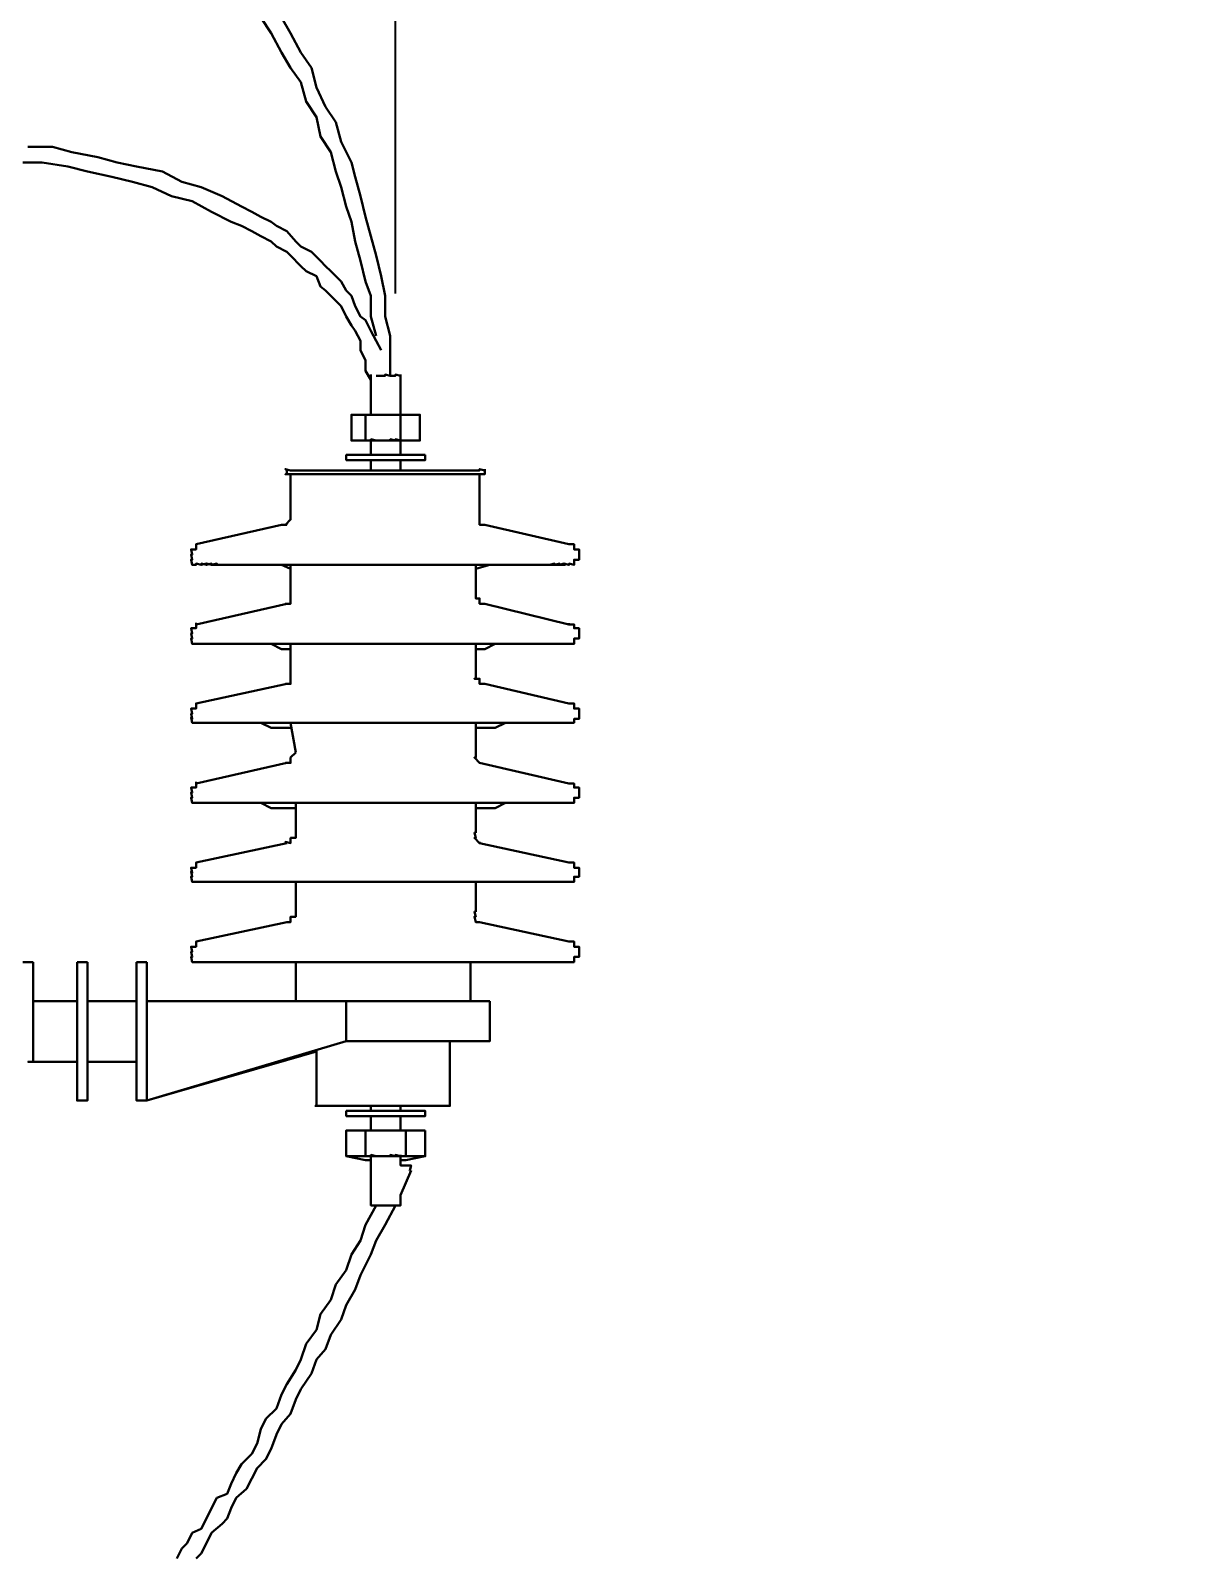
# Model space of a CAD drawing. Header units: metres. Extents: x 227 to 376, y 149 to 264.
# Drawn here: x 236.688 to 237.572, y 205.117 to 206.289 of the extents above; entities that cross this region are included whole.
import ezdxf

# ---------------------------------------------------------------- set-up
doc = ezdxf.new("R2010")
doc.units = ezdxf.units.M
doc.layers.get('Defpoints').update_dxf_attribs({"color": 1})
for name, color, linetype, lineweight in [('Cotas', 255, 'Continuous', 25), ('Redes', 3, 'Continuous', 25), ('Trafo', 40, 'Continuous', 13)]:
    doc.layers.add(name, color=color, linetype=linetype, lineweight=lineweight)
doc.styles.add('0.3', font='', dxfattribs={"height": 0.3})
doc.styles.get("Standard").update_dxf_attribs({"font": '', "height": 0.1})
doc.styles.get('0.3').set_extended_font_data('@Arial Unicode MS')
doc.styles.get('Standard').set_extended_font_data('@Arial Unicode MS')
doc.dimstyles.get("Standard").update_dxf_attribs({"dimtxt": 0.1, "dimasz": 0.18, "dimexe": 0.18, "dimexo": 0.0625, "dimgap": 0.09, "dimtad": 0, "dimtih": 1, "dimtoh": 1, "dimzin": 0, "dimdsep": 46, "dimtxsty": 'Standard', "dimcen": 0.09, "dimclrd": 256, "dimclre": 256, "dimadec": 0, "dimazin": 0, "dimtfac": 1, "dimtofl": 0, "dimtmove": 0, "dimatfit": 3, "dimfxl": 1, "dimtolj": 1, "dimtzin": 0, "dimarcsym": 0})

# ---------------------------------------------------------------- blocks, each defined once
blk = doc.blocks.new('*D27')
at = {"layer": 'Cotas', "lineweight": -2, "ltscale": 2, "transparency": 16777216}
for p, q in [((236.9688, 206.0864), (236.9688, 208.476)), ((241.5351, 202.0607), (241.5351, 208.476)), ((237.1488, 208.296), (238.6605, 208.296)), ((241.3551, 208.296), (239.8434, 208.296))]:
    blk.add_line(p, q, dxfattribs=at)
at = {"layer": 'Cotas', "ltscale": 2, "transparency": 16777216}
for points in [[(237.1488, 208.326), (237.1488, 208.266), (236.9688, 208.296)], [(241.3551, 208.326), (241.3551, 208.266), (241.5351, 208.296)]]:
    blk.add_solid(points, dxfattribs=at)
at = {"layer": 'Defpoints', "color": 0, "ltscale": 2, "transparency": 16777216}
for p in [(236.9688, 208.296), (236.9688, 206.0239), (241.5351, 201.9982)]:
    blk.add_point(p, dxfattribs=at)
at = {"layer": 'Cotas', "color": 0, "ltscale": 2, "transparency": 16777216, "insert": (239.252, 208.296), "char_height": 0.3, "width": 16.114598, "attachment_point": 5, "style": '0.3'}
blk.add_mtext('\\A1;3.2 m', dxfattribs=at)

msp = doc.modelspace()

# ---------------------------------------------------------------- linework, layer by layer
at = {"layer": 'Redes', "linetype": 'Continuous', "lineweight": 30}
for points in [[(236.8652, 206.2987), (236.8732, 206.2868), (236.8812, 206.2719), (236.8881, 206.2599), (236.8961, 206.2489), (236.9001, 206.234), (236.9081, 206.2221), (236.9111, 206.2071), (236.919, 206.1952), (236.923, 206.1802), (236.927, 206.1683), (236.931, 206.1533), (236.935, 206.1414), (236.9379, 206.1264), (236.9419, 206.1115), (236.9459, 206.0956), (236.9499, 206.0846), (236.9499, 206.0687), (236.9539, 206.0537)], [(236.8812, 206.2987), (236.8881, 206.2868), (236.8961, 206.2719), (236.9041, 206.2599), (236.9081, 206.245), (236.915, 206.23), (236.923, 206.2181), (236.927, 206.2031), (236.935, 206.1872), (236.9379, 206.1762), (236.9419, 206.1613), (236.9459, 206.1454), (236.9499, 206.1304), (236.9539, 206.1155), (236.9579, 206.0996), (236.9609, 206.0846), (236.9609, 206.0687), (236.9648, 206.0537), (236.9648, 206.0388), (236.9648, 206.0229)], [(236.686, 206.1991), (236.7049, 206.1991), (236.7198, 206.1952), (236.7398, 206.1912), (236.7547, 206.1872), (236.7696, 206.1842), (236.7895, 206.1802), (236.8045, 206.1723), (236.8194, 206.1683), (236.8354, 206.1613), (236.8503, 206.1533), (236.8583, 206.1493), (236.8652, 206.1454), (236.8732, 206.1414), (236.8772, 206.1384), (236.8852, 206.1344), (236.8921, 206.1264), (236.8961, 206.1225), (236.9041, 206.1185), (236.9111, 206.1115), (236.915, 206.1075), (236.919, 206.1035), (236.927, 206.0956), (236.931, 206.0886), (236.935, 206.0846), (236.9379, 206.0766), (236.9419, 206.0687), (236.9459, 206.0657), (236.9499, 206.0577), (236.9539, 206.0498), (236.9579, 206.0428)], [(236.682, 206.1872), (236.6969, 206.1872), (236.7168, 206.1842), (236.7318, 206.1802), (236.7507, 206.1762), (236.7666, 206.1723), (236.7816, 206.1683), (236.7965, 206.1613), (236.8125, 206.1573), (236.8274, 206.1493), (236.8423, 206.1414), (236.8503, 206.1384), (236.8583, 206.1344), (236.8652, 206.1304), (236.8732, 206.1264), (236.8772, 206.1225), (236.8852, 206.1185), (236.8881, 206.1155), (236.8961, 206.1075), (236.9001, 206.1035), (236.9081, 206.0996), (236.9111, 206.0916), (236.915, 206.0886), (236.923, 206.0806), (236.927, 206.0766), (236.931, 206.0687), (236.935, 206.0617), (236.9379, 206.0577), (236.9419, 206.0498), (236.9419, 206.0428), (236.9459, 206.0348), (236.9459, 206.0268), (236.9499, 206.0199)], [(236.9539, 205.3845), (236.9459, 205.3695), (236.9419, 205.3576), (236.935, 205.3466), (236.931, 205.3347), (236.923, 205.3237), (236.919, 205.3118), (236.9111, 205.3008), (236.9081, 205.2888), (236.9001, 205.2779), (236.8961, 205.2659), (236.8921, 205.258), (236.8852, 205.247), (236.8812, 205.239), (236.8772, 205.2281), (236.8692, 205.2201), (236.8652, 205.2122), (236.8623, 205.2012), (236.8583, 205.1932), (236.8503, 205.1853), (236.8463, 205.1783), (236.8423, 205.1703), (236.8393, 205.1624), (236.8314, 205.1594), (236.8274, 205.1514), (236.8234, 205.1434), (236.8194, 205.1355), (236.8125, 205.1325), (236.8085, 205.1245), (236.8045, 205.1205), (236.8005, 205.1126)], [(236.9688, 205.3845), (236.9609, 205.3695), (236.9539, 205.3576), (236.9499, 205.3466), (236.9419, 205.3307), (236.9379, 205.3197), (236.931, 205.3078), (236.927, 205.2968), (236.919, 205.2849), (236.915, 205.2739), (236.9081, 205.2659), (236.9041, 205.255), (236.8961, 205.243), (236.8921, 205.2351), (236.8881, 205.2241), (236.8812, 205.2161), (236.8772, 205.2082), (236.8732, 205.1972), (236.8692, 205.1892), (236.8623, 205.1823), (236.8583, 205.1743), (236.8543, 205.1663), (236.8463, 205.1594), (236.8423, 205.1514), (236.8393, 205.1434), (236.8354, 205.1395), (236.8274, 205.1325), (236.8234, 205.1245), (236.8194, 205.1165), (236.8154, 205.1126)]]:
    msp.add_lwpolyline(points, dxfattribs=at)
at = {"layer": 'Trafo', "linetype": 'Continuous', "lineweight": 30}
for points in [[(236.9499, 206.0229), (236.9499, 206.0239), (236.9499, 206.0239)], [(236.9499, 205.993), (236.9499, 206.0229), (236.9499, 206.0229)], [(236.9539, 206.0229), (236.9579, 206.0229), (236.9609, 206.0229), (236.9609, 206.0239), (236.9648, 206.0229), (236.9688, 206.0229), (236.9688, 206.0239), (236.9728, 206.0229), (236.9728, 206.0239)], [(236.9728, 205.993), (236.9728, 206.0229), (236.9728, 206.0229)], [(236.935, 205.9731), (236.9459, 205.9731), (236.9459, 205.993), (236.9728, 205.993)], [(236.9499, 205.9731), (236.9459, 205.9731), (236.935, 205.9731), (236.935, 205.993), (236.9459, 205.993)], [(236.9728, 205.9731), (236.9459, 205.9731), (236.9459, 205.9731)], [(236.9499, 205.9731), (236.9499, 205.9741), (236.9499, 205.9741), (236.9499, 205.9741), (236.9539, 205.9731), (236.9579, 205.9731), (236.9609, 205.9731), (236.9648, 205.9731), (236.9648, 205.9741), (236.9688, 205.9731), (236.9688, 205.9741), (236.9728, 205.9731), (236.9728, 205.9741)], [(236.9499, 205.9621), (236.9499, 205.9731), (236.9499, 205.9731)], [(236.9877, 205.9731), (236.9728, 205.9731), (236.9728, 205.9741)], [(236.9728, 205.9621), (236.9728, 205.9731), (236.9728, 205.9731)], [(236.8852, 205.9502), (236.8842, 205.9512), (236.8842, 205.9512), (236.8881, 205.9502), (236.8921, 205.9502), (236.8961, 205.9502), (236.9001, 205.9502), (236.9081, 205.9502), (236.9111, 205.9502), (236.919, 205.9502), (236.927, 205.9502), (236.935, 205.9502), (236.9419, 205.9502), (236.9539, 205.9502), (236.9609, 205.9502), (236.9688, 205.9502), (236.9768, 205.9502), (236.9838, 205.9502), (236.9917, 205.9502), (236.9997, 205.9502), (237.0067, 205.9502), (237.0146, 205.9502), (237.0186, 205.9502), (237.0266, 205.9502), (237.0306, 205.9502), (237.0336, 205.9502), (237.0336, 205.9512), (237.0375, 205.9502), (237.0375, 205.9512)], [(236.931, 205.9621), (236.931, 205.9621), (236.931, 205.9621), (236.935, 205.9621), (236.9379, 205.9621), (236.9419, 205.9621), (236.9459, 205.9621), (236.9499, 205.9621), (236.9539, 205.9621), (236.9609, 205.9621), (236.9648, 205.9621), (236.9688, 205.9621), (236.9768, 205.9621), (236.9808, 205.9621), (236.9838, 205.9621), (236.9877, 205.9621), (236.9877, 205.9621), (236.9917, 205.9621), (236.9917, 205.9621)], [(236.931, 205.9581), (236.931, 205.9621), (236.931, 205.9621)], [(236.9728, 205.9581), (236.9768, 205.9581), (236.9808, 205.9581), (236.9838, 205.9581), (236.9877, 205.9581), (236.9877, 205.9581), (236.9917, 205.9581), (236.9917, 205.9581), (236.9917, 205.9581), (236.9877, 205.9581), (236.9877, 205.9581), (236.9838, 205.9581), (236.9808, 205.9581), (236.9768, 205.9581), (236.9688, 205.9581), (236.9648, 205.9581), (236.9609, 205.9581), (236.9539, 205.9581), (236.9499, 205.9581), (236.9459, 205.9581), (236.9419, 205.9581), (236.9379, 205.9581), (236.935, 205.9581), (236.931, 205.9581), (236.931, 205.9581), (236.931, 205.9581), (236.931, 205.9581), (236.931, 205.9581), (236.935, 205.9581), (236.934, 205.9581), (236.9379, 205.9581), (236.9459, 205.9581), (236.9499, 205.9581)], [(236.9499, 205.9581), (236.9499, 205.9581), (236.9499, 205.9581), (236.9499, 205.9581), (236.9499, 205.9581), (236.9539, 205.9581), (236.9579, 205.9581), (236.9609, 205.9581), (236.9648, 205.9581), (236.9648, 205.9581), (236.9688, 205.9581), (236.9728, 205.9581), (236.9728, 205.9581), (236.9728, 205.9581), (236.9728, 205.9581)], [(236.9499, 205.9502), (236.9499, 205.9581), (236.9499, 205.9581)], [(236.9728, 205.9502), (236.9728, 205.9581), (236.9728, 205.9581)], [(236.9917, 205.9581), (236.9917, 205.9621), (236.9917, 205.9621)], [(237.0336, 205.9472), (237.0336, 205.9472), (237.0375, 205.9472), (237.0375, 205.9472), (237.0375, 205.9472), (237.0336, 205.9472), (237.0336, 205.9472), (237.0306, 205.9472), (237.0266, 205.9472), (237.0186, 205.9472), (237.0146, 205.9472), (237.0067, 205.9472), (236.9997, 205.9472), (236.9917, 205.9472), (236.9838, 205.9472), (236.9768, 205.9472), (236.9688, 205.9472), (236.9609, 205.9472), (236.9539, 205.9472), (236.9419, 205.9472), (236.935, 205.9472), (236.927, 205.9472), (236.919, 205.9472), (236.9111, 205.9472), (236.9081, 205.9472), (236.9001, 205.9472), (236.8961, 205.9472), (236.8921, 205.9472), (236.8881, 205.9472), (236.8852, 205.9472), (236.8842, 205.9472), (236.8842, 205.9472), (236.8842, 205.9472), (236.8842, 205.9472), (236.8881, 205.9472)], [(236.8852, 205.9472), (236.8852, 205.9502), (236.8852, 205.9502)], [(237.0336, 205.9472), (237.0336, 205.9472), (237.0306, 205.9472), (237.0296, 205.9472), (237.0266, 205.9472), (237.0226, 205.9472), (237.0186, 205.9472), (237.0107, 205.9472), (237.0067, 205.9472), (236.9997, 205.9472), (236.9917, 205.9472), (236.9838, 205.9472), (236.9768, 205.9472), (236.9688, 205.9472), (236.9609, 205.9472), (236.9539, 205.9472), (236.9459, 205.9472), (236.9379, 205.9472), (236.931, 205.9472), (236.923, 205.9472), (236.915, 205.9472), (236.9081, 205.9472), (236.9041, 205.9472), (236.9001, 205.9472), (236.8961, 205.9472), (236.8921, 205.9472), (236.8881, 205.9472), (236.8881, 205.9472), (236.8881, 205.9472)], [(236.8881, 205.9163), (236.8881, 205.9472), (236.8881, 205.9472)], [(237.0336, 205.9163), (237.0336, 205.9472), (237.0336, 205.9472)], [(237.0375, 205.9472), (237.0375, 205.9502), (237.0375, 205.9502)], [(236.8812, 205.9083), (236.8852, 205.9083), (236.8842, 205.9083), (236.8842, 205.9083), (236.8842, 205.9083), (236.8881, 205.9123), (236.8881, 205.9123), (236.8881, 205.9123), (236.8881, 205.9163)], [(237.0336, 205.9163), (237.0336, 205.9123), (237.0336, 205.9123), (237.0336, 205.9123), (237.0336, 205.9083), (237.0336, 205.9083), (237.0375, 205.9083), (237.0375, 205.9083), (237.0375, 205.9083)], [(236.8812, 205.9083), (236.8154, 205.8934), (236.8154, 205.8934)], [(237.0375, 205.9083), (237.1023, 205.8934), (237.1023, 205.8934)], [(236.8154, 205.8934), (236.8154, 205.8934), (236.8154, 205.8934), (236.8154, 205.8894), (236.8125, 205.8894), (236.8115, 205.8894), (236.8115, 205.8894), (236.8125, 205.8854), (236.8115, 205.8854), (236.8115, 205.8854), (236.8125, 205.8814), (236.8115, 205.8814), (236.8115, 205.8814), (236.8125, 205.8775), (236.8154, 205.8775), (236.8154, 205.8785), (236.8154, 205.8785), (236.8154, 205.8785), (236.8154, 205.8785), (236.8194, 205.8775), (236.8194, 205.8785), (236.8234, 205.8775), (236.8234, 205.8785), (236.8274, 205.8775), (236.8314, 205.8775), (236.8354, 205.8775), (236.8393, 205.8775), (236.8463, 205.8775), (236.8503, 205.8775), (236.8583, 205.8775), (236.8652, 205.8775), (236.8732, 205.8775), (236.8812, 205.8775), (236.8881, 205.8745)], [(237.0306, 205.8745), (237.0415, 205.8775), (237.0495, 205.8775), (237.0565, 205.8775), (237.0604, 205.8775), (237.0684, 205.8775), (237.0764, 205.8775), (237.0794, 205.8775), (237.0834, 205.8775), (237.0873, 205.8775), (237.0913, 205.8775), (237.0953, 205.8775), (237.0993, 205.8775), (237.0983, 205.8785), (237.1023, 205.8775), (237.1023, 205.8785), (237.1023, 205.8785), (237.1023, 205.8785), (237.1063, 205.8775), (237.1063, 205.8785), (237.1063, 205.8785), (237.1063, 205.8814), (237.1102, 205.8814), (237.1102, 205.8814), (237.1102, 205.8854), (237.1102, 205.8854), (237.1102, 205.8854), (237.1102, 205.8894), (237.1063, 205.8894), (237.1063, 205.8894), (237.1063, 205.8894), (237.1063, 205.8934), (237.1023, 205.8934), (237.1023, 205.8934)], [(237.0993, 205.8775), (237.0983, 205.8785), (237.0983, 205.8785), (237.0983, 205.8785), (237.0953, 205.8775), (237.0953, 205.8785), (237.0913, 205.8775), (237.0913, 205.8785), (237.0873, 205.8775), (237.0834, 205.8775), (237.0794, 205.8775), (237.0764, 205.8775), (237.0724, 205.8775), (237.0684, 205.8775), (237.0644, 205.8775), (237.0604, 205.8775), (237.0565, 205.8775), (237.0535, 205.8775), (237.0455, 205.8775), (237.0415, 205.8775), (237.0336, 205.8775), (237.0306, 205.8775), (237.0226, 205.8775), (237.0186, 205.8775), (237.0107, 205.8775), (237.0067, 205.8775), (236.9997, 205.8775), (236.9917, 205.8775), (236.9877, 205.8775), (236.9808, 205.8775), (236.9728, 205.8775), (236.9648, 205.8775), (236.9609, 205.8775), (236.9539, 205.8775), (236.9459, 205.8775), (236.9419, 205.8775), (236.935, 205.8775), (236.927, 205.8775), (236.923, 205.8775), (236.915, 205.8775), (236.9081, 205.8775), (236.9041, 205.8775), (236.8961, 205.8775), (236.8921, 205.8775), (236.8852, 205.8775), (236.8812, 205.8775), (236.8732, 205.8775), (236.8692, 205.8775), (236.8652, 205.8775), (236.8583, 205.8775), (236.8543, 205.8775), (236.8503, 205.8775), (236.8463, 205.8775), (236.8423, 205.8775), (236.8393, 205.8775), (236.8354, 205.8775), (236.8314, 205.8775), (236.8314, 205.8785), (236.8274, 205.8775), (236.8274, 205.8785), (236.8234, 205.8775), (236.8234, 205.8785), (236.8194, 205.8775), (236.8194, 205.8785), (236.8194, 205.8785)], [(236.8881, 205.8545), (236.8881, 205.8775), (236.8881, 205.8775)], [(237.0306, 205.8545), (237.0306, 205.8775), (237.0306, 205.8775)], [(236.8852, 205.8476), (236.8154, 205.8316), (236.8154, 205.8316)], [(236.8852, 205.8476), (236.8842, 205.8476), (236.8842, 205.8476), (236.8842, 205.8476), (236.8881, 205.8476), (236.8881, 205.8516), (236.8881, 205.8516), (236.8881, 205.8516), (236.8881, 205.8545)], [(237.0306, 205.8545), (237.0306, 205.8516), (237.0336, 205.8516), (237.0336, 205.8516), (237.0336, 205.8476), (237.0336, 205.8476), (237.0336, 205.8476), (237.0375, 205.8476), (237.0375, 205.8476)], [(237.0375, 205.8476), (237.1023, 205.8316), (237.1023, 205.8316)], [(236.8154, 205.8316), (236.8154, 205.8326), (236.8154, 205.8326), (236.8154, 205.8287), (236.8125, 205.8287), (236.8115, 205.8287), (236.8115, 205.8287), (236.8125, 205.8247), (236.8115, 205.8247), (236.8125, 205.8207), (236.8115, 205.8207), (236.8115, 205.8207), (236.8115, 205.8207), (236.8125, 205.8167), (236.8154, 205.8167), (236.8154, 205.8167), (236.8154, 205.8167), (236.8154, 205.8167), (236.8154, 205.8167), (236.8194, 205.8167), (236.8194, 205.8167), (236.8234, 205.8167), (236.8234, 205.8167), (236.8274, 205.8167), (236.8314, 205.8167), (236.8354, 205.8167), (236.8423, 205.8167), (236.8463, 205.8167), (236.8543, 205.8167), (236.8583, 205.8167), (236.8652, 205.8167), (236.8732, 205.8167), (236.8812, 205.8127), (236.8881, 205.8127)], [(237.0306, 205.8127), (237.0375, 205.8127), (237.0455, 205.8167), (237.0535, 205.8167), (237.0604, 205.8167), (237.0684, 205.8167), (237.0724, 205.8167), (237.0794, 205.8167), (237.0834, 205.8167), (237.0873, 205.8167), (237.0913, 205.8167), (237.0953, 205.8167), (237.0993, 205.8167), (237.0983, 205.8167), (237.1023, 205.8167), (237.1023, 205.8167), (237.1023, 205.8167), (237.1023, 205.8167), (237.1063, 205.8167), (237.1063, 205.8167), (237.1063, 205.8167), (237.1063, 205.8207), (237.1102, 205.8207), (237.1102, 205.8207), (237.1102, 205.8207), (237.1102, 205.8247), (237.1102, 205.8247), (237.1102, 205.8287), (237.1063, 205.8287), (237.1063, 205.8287), (237.1063, 205.8287), (237.1063, 205.8316), (237.1023, 205.8316), (237.1023, 205.8326)], [(237.0993, 205.8167), (237.0983, 205.8167), (237.0983, 205.8167), (237.0983, 205.8167), (237.0953, 205.8167), (237.0953, 205.8167), (237.0913, 205.8167), (237.0913, 205.8167), (237.0873, 205.8167), (237.0834, 205.8167), (237.0794, 205.8167), (237.0764, 205.8167), (237.0724, 205.8167), (237.0684, 205.8167), (237.0644, 205.8167), (237.0604, 205.8167), (237.0565, 205.8167), (237.0535, 205.8167), (237.0455, 205.8167), (237.0415, 205.8167), (237.0336, 205.8167), (237.0306, 205.8167), (237.0226, 205.8167), (237.0186, 205.8167), (237.0107, 205.8167), (237.0067, 205.8167), (236.9997, 205.8167), (236.9917, 205.8167), (236.9877, 205.8167), (236.9808, 205.8167), (236.9728, 205.8167), (236.9648, 205.8167), (236.9609, 205.8167), (236.9539, 205.8167), (236.9459, 205.8167), (236.9419, 205.8167), (236.935, 205.8167), (236.927, 205.8167), (236.923, 205.8167), (236.915, 205.8167), (236.9081, 205.8167), (236.9041, 205.8167), (236.8961, 205.8167), (236.8921, 205.8167), (236.8852, 205.8167), (236.8812, 205.8167), (236.8732, 205.8167), (236.8692, 205.8167), (236.8652, 205.8167), (236.8583, 205.8167), (236.8543, 205.8167), (236.8503, 205.8167), (236.8463, 205.8167), (236.8423, 205.8167), (236.8393, 205.8167), (236.8354, 205.8167), (236.8314, 205.8167), (236.8314, 205.8167), (236.8274, 205.8167), (236.8274, 205.8167), (236.8234, 205.8167), (236.8234, 205.8167), (236.8194, 205.8167), (236.8194, 205.8167), (236.8194, 205.8167)], [(236.8881, 205.7938), (236.8881, 205.8167), (236.8881, 205.8167)], [(237.0306, 205.7938), (237.0306, 205.8167), (237.0306, 205.8167)], [(236.8852, 205.7858), (236.8842, 205.7858), (236.8842, 205.7858), (236.8842, 205.7858), (236.8881, 205.7858), (236.8881, 205.7898), (236.8881, 205.7898), (236.8881, 205.7898), (236.8881, 205.7938)], [(237.0306, 205.7938), (237.0306, 205.7898), (237.0296, 205.7898), (237.0336, 205.7898), (237.0336, 205.7858), (237.0336, 205.7858), (237.0336, 205.7858), (237.0375, 205.7858), (237.0375, 205.7858)], [(236.8852, 205.7858), (236.8154, 205.7709), (236.8154, 205.7709)], [(237.0375, 205.7858), (237.1023, 205.7709), (237.1023, 205.7709)], [(236.8154, 205.7709), (236.8154, 205.7709), (236.8154, 205.7709), (236.8154, 205.7669), (236.8125, 205.7669), (236.8115, 205.7669), (236.8115, 205.7669), (236.8125, 205.7629), (236.8115, 205.7629), (236.8125, 205.7589), (236.8115, 205.7599), (236.8115, 205.7599), (236.8125, 205.7559), (236.8154, 205.7559), (236.8154, 205.7559), (236.8154, 205.7559), (236.8154, 205.7559), (236.8154, 205.7559), (236.8194, 205.7559), (236.8194, 205.7559), (236.8234, 205.7559), (236.8234, 205.7559), (236.8274, 205.7559), (236.8314, 205.7559), (236.8354, 205.7559), (236.8423, 205.7559), (236.8463, 205.7559), (236.8543, 205.7559), (236.8583, 205.7559), (236.8652, 205.7559), (236.8732, 205.752), (236.8812, 205.752), (236.8881, 205.752)], [(237.0306, 205.752), (237.0375, 205.752), (237.0455, 205.752), (237.0535, 205.7559), (237.0604, 205.7559), (237.0684, 205.7559), (237.0724, 205.7559), (237.0794, 205.7559), (237.0834, 205.7559), (237.0873, 205.7559), (237.0913, 205.7559), (237.0953, 205.7559), (237.0993, 205.7559), (237.0983, 205.7559), (237.1023, 205.7559), (237.1023, 205.7559), (237.1023, 205.7559), (237.1023, 205.7559), (237.1063, 205.7559), (237.1063, 205.7559), (237.1063, 205.7559), (237.1063, 205.7589), (237.1102, 205.7589), (237.1102, 205.7599), (237.1102, 205.7629), (237.1102, 205.7629), (237.1102, 205.7669), (237.1063, 205.7669), (237.1063, 205.7669), (237.1063, 205.7669), (237.1063, 205.7709), (237.1023, 205.7709), (237.1023, 205.7709)], [(237.0993, 205.7559), (237.0983, 205.7559), (237.0983, 205.7559), (237.0983, 205.7559), (237.0953, 205.7559), (237.0953, 205.7559), (237.0913, 205.7559), (237.0913, 205.7559), (237.0873, 205.7559), (237.0834, 205.7559), (237.0794, 205.7559), (237.0764, 205.7559), (237.0724, 205.7559), (237.0684, 205.7559), (237.0644, 205.7559), (237.0604, 205.7559), (237.0565, 205.7559), (237.0535, 205.7559), (237.0455, 205.7559), (237.0415, 205.7559), (237.0336, 205.7559), (237.0306, 205.7559), (237.0226, 205.7559), (237.0186, 205.7559), (237.0107, 205.7559), (237.0067, 205.7559), (236.9997, 205.7559), (236.9917, 205.7559), (236.9877, 205.7559), (236.9808, 205.7559), (236.9728, 205.7559), (236.9648, 205.7559), (236.9609, 205.7559), (236.9539, 205.7559), (236.9459, 205.7559), (236.9419, 205.7559), (236.935, 205.7559), (236.927, 205.7559), (236.923, 205.7559), (236.915, 205.7559), (236.9081, 205.7559), (236.9041, 205.7559), (236.8961, 205.7559), (236.8921, 205.7559), (236.8852, 205.7559), (236.8812, 205.7559), (236.8732, 205.7559), (236.8692, 205.7559), (236.8652, 205.7559), (236.8583, 205.7559), (236.8543, 205.7559), (236.8503, 205.7559), (236.8463, 205.7559), (236.8423, 205.7559), (236.8393, 205.7559), (236.8354, 205.7559), (236.8314, 205.7559), (236.8314, 205.7559), (236.8274, 205.7559), (236.8274, 205.7559), (236.8234, 205.7559), (236.8234, 205.7559), (236.8194, 205.7559), (236.8194, 205.7559), (236.8194, 205.7559)], [(236.8921, 205.733), (236.8881, 205.7559), (236.8881, 205.7559)], [(237.0306, 205.733), (237.0306, 205.7559), (237.0306, 205.7559)], [(236.8852, 205.7251), (236.8842, 205.7251), (236.8842, 205.7251), (236.8881, 205.7251), (236.8881, 205.7251), (236.8881, 205.7291), (236.8881, 205.7291), (236.8881, 205.7291), (236.8921, 205.733)], [(237.0306, 205.733), (237.0306, 205.7291), (237.0296, 205.7291), (237.0296, 205.7291), (237.0336, 205.7251), (237.0336, 205.7251), (237.0336, 205.7251), (237.0336, 205.7251), (237.0336, 205.7251)], [(236.8852, 205.7251), (236.8154, 205.7091), (236.8154, 205.7091)], [(237.0336, 205.7251), (237.1023, 205.7091), (237.1023, 205.7091)], [(236.8154, 205.7091), (236.8154, 205.7101), (236.8154, 205.7101), (236.8154, 205.7061), (236.8125, 205.7061), (236.8115, 205.7061), (236.8115, 205.7061), (236.8125, 205.7022), (236.8115, 205.7022), (236.8125, 205.6982), (236.8115, 205.6982), (236.8115, 205.6982), (236.8125, 205.6942), (236.8154, 205.6942), (236.8154, 205.6942), (236.8154, 205.6942), (236.8154, 205.6942), (236.8154, 205.6942), (236.8194, 205.6942), (236.8194, 205.6942), (236.8234, 205.6942), (236.8234, 205.6942), (236.8274, 205.6942), (236.8314, 205.6942), (236.8354, 205.6942), (236.8423, 205.6942), (236.8463, 205.6942), (236.8543, 205.6942), (236.8623, 205.6942), (236.8652, 205.6942), (236.8732, 205.6902), (236.8812, 205.6902), (236.8921, 205.6902)], [(237.0306, 205.6902), (237.0375, 205.6902), (237.0455, 205.6902), (237.0535, 205.6942), (237.0604, 205.6942), (237.0684, 205.6942), (237.0724, 205.6942), (237.0794, 205.6942), (237.0834, 205.6942), (237.0873, 205.6942), (237.0913, 205.6942), (237.0953, 205.6942), (237.0993, 205.6942), (237.0983, 205.6942), (237.1023, 205.6942), (237.1023, 205.6942), (237.1023, 205.6942), (237.1023, 205.6942), (237.1063, 205.6942), (237.1063, 205.6942), (237.1063, 205.6942), (237.1063, 205.6982), (237.1102, 205.6982), (237.1102, 205.6982), (237.1102, 205.7022), (237.1102, 205.7022), (237.1102, 205.7061), (237.1063, 205.7061), (237.1063, 205.7061), (237.1063, 205.7061), (237.1063, 205.7091), (237.1023, 205.7091), (237.1023, 205.7101)], [(237.0993, 205.6942), (237.0983, 205.6942), (237.0983, 205.6942), (237.0983, 205.6942), (237.0953, 205.6942), (237.0953, 205.6942), (237.0913, 205.6942), (237.0913, 205.6942), (237.0873, 205.6942), (237.0834, 205.6942), (237.0794, 205.6942), (237.0764, 205.6942), (237.0724, 205.6942), (237.0684, 205.6942), (237.0644, 205.6942), (237.0604, 205.6942), (237.0565, 205.6942), (237.0535, 205.6942), (237.0455, 205.6942), (237.0415, 205.6942), (237.0336, 205.6942), (237.0306, 205.6942), (237.0226, 205.6942), (237.0186, 205.6942), (237.0107, 205.6942), (237.0067, 205.6942), (236.9997, 205.6942), (236.9917, 205.6942), (236.9877, 205.6942), (236.9808, 205.6942), (236.9728, 205.6942), (236.9648, 205.6942), (236.9609, 205.6942), (236.9539, 205.6942), (236.9459, 205.6942), (236.9419, 205.6942), (236.935, 205.6942), (236.927, 205.6942), (236.923, 205.6942), (236.915, 205.6942), (236.9081, 205.6942), (236.9041, 205.6942), (236.8961, 205.6942), (236.8921, 205.6942), (236.8852, 205.6942), (236.8812, 205.6942), (236.8732, 205.6942), (236.8692, 205.6942), (236.8652, 205.6942), (236.8583, 205.6942), (236.8543, 205.6942), (236.8503, 205.6942), (236.8463, 205.6942), (236.8423, 205.6942), (236.8393, 205.6942), (236.8354, 205.6942), (236.8314, 205.6942), (236.8314, 205.6942), (236.8274, 205.6942), (236.8274, 205.6942), (236.8234, 205.6942), (236.8234, 205.6942), (236.8194, 205.6942), (236.8194, 205.6942), (236.8194, 205.6942)], [(236.8921, 205.6713), (236.8921, 205.6942), (236.8921, 205.6942)], [(237.0306, 205.6713), (237.0306, 205.6942), (237.0306, 205.6942)], [(236.8852, 205.6633), (236.8842, 205.6643), (236.8881, 205.6633), (236.8881, 205.6643), (236.8881, 205.6673), (236.8881, 205.6673), (236.8921, 205.6673), (236.8921, 205.6713), (236.8921, 205.6713)], [(237.0306, 205.6713), (237.0296, 205.6713), (237.0306, 205.6673), (237.0296, 205.6673), (237.0296, 205.6673), (237.0336, 205.6633), (237.0336, 205.6643), (237.0336, 205.6643), (237.0336, 205.6643)], [(236.8852, 205.6633), (236.8154, 205.6484), (236.8154, 205.6484)], [(237.0336, 205.6633), (237.1023, 205.6484), (237.1023, 205.6484)], [(236.8154, 205.6484), (236.8154, 205.6484), (236.8154, 205.6484), (236.8154, 205.6484), (236.8154, 205.6444), (236.8125, 205.6444), (236.8115, 205.6444), (236.8115, 205.6444), (236.8125, 205.6404), (236.8115, 205.6414), (236.8125, 205.6374), (236.8115, 205.6374), (236.8115, 205.6374), (236.8125, 205.6334), (236.8154, 205.6334), (236.8154, 205.6334), (236.8154, 205.6334), (236.8154, 205.6334), (236.8154, 205.6334), (236.8194, 205.6334), (236.8194, 205.6334), (236.8234, 205.6334), (236.8234, 205.6334), (236.8274, 205.6334), (236.8314, 205.6334), (236.8354, 205.6334), (236.8423, 205.6334), (236.8463, 205.6334), (236.8543, 205.6334), (236.8623, 205.6334), (236.8692, 205.6334), (236.8772, 205.6334), (236.8852, 205.6334), (236.8921, 205.6334)], [(237.0306, 205.6334), (237.0375, 205.6334), (237.0455, 205.6334), (237.0535, 205.6334), (237.0604, 205.6334), (237.0684, 205.6334), (237.0724, 205.6334), (237.0794, 205.6334), (237.0834, 205.6334), (237.0873, 205.6334), (237.0913, 205.6334), (237.0953, 205.6334), (237.0993, 205.6334), (237.0983, 205.6334), (237.1023, 205.6334), (237.1023, 205.6334), (237.1023, 205.6334), (237.1023, 205.6334), (237.1063, 205.6334), (237.1063, 205.6334), (237.1063, 205.6334), (237.1063, 205.6374), (237.1102, 205.6374), (237.1102, 205.6374), (237.1102, 205.6404), (237.1102, 205.6414), (237.1102, 205.6444), (237.1063, 205.6444), (237.1063, 205.6444), (237.1063, 205.6444), (237.1063, 205.6484), (237.1063, 205.6484), (237.1023, 205.6484), (237.1023, 205.6484)], [(237.0993, 205.6334), (237.0983, 205.6334), (237.0983, 205.6334), (237.0983, 205.6334), (237.0953, 205.6334), (237.0953, 205.6334), (237.0913, 205.6334), (237.0913, 205.6334), (237.0873, 205.6334), (237.0834, 205.6334), (237.0794, 205.6334), (237.0764, 205.6334), (237.0724, 205.6334), (237.0684, 205.6334), (237.0644, 205.6334), (237.0604, 205.6334), (237.0565, 205.6334), (237.0535, 205.6334), (237.0455, 205.6334), (237.0415, 205.6334), (237.0336, 205.6334), (237.0306, 205.6334), (237.0226, 205.6334), (237.0186, 205.6334), (237.0107, 205.6334), (237.0067, 205.6334), (236.9997, 205.6334), (236.9917, 205.6334), (236.9877, 205.6334), (236.9808, 205.6334), (236.9728, 205.6334), (236.9648, 205.6334), (236.9609, 205.6334), (236.9539, 205.6334), (236.9459, 205.6334), (236.9419, 205.6334), (236.935, 205.6334), (236.927, 205.6334), (236.923, 205.6334), (236.915, 205.6334), (236.9081, 205.6334), (236.9041, 205.6334), (236.8961, 205.6334), (236.8921, 205.6334), (236.8852, 205.6334), (236.8812, 205.6334), (236.8732, 205.6334), (236.8692, 205.6334), (236.8652, 205.6334), (236.8583, 205.6334), (236.8543, 205.6334), (236.8503, 205.6334), (236.8463, 205.6334), (236.8423, 205.6334), (236.8393, 205.6334), (236.8354, 205.6334), (236.8314, 205.6334), (236.8314, 205.6334), (236.8274, 205.6334), (236.8274, 205.6334), (236.8234, 205.6334), (236.8234, 205.6334), (236.8194, 205.6334), (236.8194, 205.6334), (236.8194, 205.6334)], [(236.8921, 205.6105), (236.8921, 205.6334), (236.8921, 205.6334)], [(237.0306, 205.6105), (237.0306, 205.6334), (237.0306, 205.6334)], [(236.8852, 205.6026), (236.8154, 205.5876), (236.8154, 205.5876)], [(236.8852, 205.6026), (236.8881, 205.6026), (236.8881, 205.6026), (236.8881, 205.6026), (236.8881, 205.6066), (236.8921, 205.6066), (236.8921, 205.6066), (236.8921, 205.6105), (236.8921, 205.6105)], [(237.0306, 205.6105), (237.0296, 205.6105), (237.0306, 205.6066), (237.0296, 205.6066), (237.0296, 205.6066), (237.0306, 205.6026), (237.0336, 205.6026), (237.0336, 205.6026), (237.0336, 205.6026)], [(237.0336, 205.6026), (237.1023, 205.5876), (237.1023, 205.5876)], [(236.8154, 205.5876), (236.8154, 205.5876), (236.8154, 205.5876), (236.8154, 205.5876), (236.8154, 205.5836), (236.8125, 205.5836), (236.8115, 205.5836), (236.8115, 205.5836), (236.8125, 205.5797), (236.8115, 205.5797), (236.8125, 205.5757), (236.8115, 205.5757), (236.8115, 205.5757), (236.8125, 205.5717), (236.8154, 205.5717), (236.8154, 205.5717), (236.8154, 205.5717), (236.8154, 205.5717), (236.8154, 205.5717), (236.8194, 205.5717), (236.8194, 205.5717), (236.8234, 205.5717), (236.8234, 205.5717), (236.8274, 205.5717), (236.8314, 205.5717), (236.8354, 205.5717), (236.8423, 205.5717), (236.8463, 205.5717), (236.8543, 205.5717), (236.8623, 205.5717), (236.8692, 205.5717), (236.8772, 205.5717), (236.8852, 205.5717), (236.8921, 205.5717)], [(237.0266, 205.5717), (237.0375, 205.5717), (237.0455, 205.5717), (237.0535, 205.5717), (237.0604, 205.5717), (237.0684, 205.5717), (237.0724, 205.5717), (237.0794, 205.5717), (237.0834, 205.5717), (237.0873, 205.5717), (237.0913, 205.5717), (237.0953, 205.5717), (237.0993, 205.5717), (237.0983, 205.5717), (237.1023, 205.5717), (237.1023, 205.5717), (237.1023, 205.5717), (237.1023, 205.5717), (237.1063, 205.5717), (237.1063, 205.5717), (237.1063, 205.5717), (237.1063, 205.5757), (237.1102, 205.5757), (237.1102, 205.5757), (237.1102, 205.5797), (237.1102, 205.5797), (237.1102, 205.5836), (237.1063, 205.5836), (237.1063, 205.5836), (237.1063, 205.5836), (237.1063, 205.5876), (237.1063, 205.5876), (237.1023, 205.5876), (237.1023, 205.5876)], [(236.682, 205.5717), (236.69, 205.5717), (236.69, 205.5717)], [(236.69, 205.5488), (236.69, 205.5717), (236.69, 205.5717)], [(236.7238, 205.5717), (236.7238, 205.5488), (236.7238, 205.5488)], [(236.7238, 205.5717), (236.7318, 205.5717), (236.7318, 205.5717)], [(236.7318, 205.5488), (236.7318, 205.5717), (236.7318, 205.5717)], [(236.7696, 205.5717), (236.7696, 205.5488), (236.7696, 205.5488)], [(236.7696, 205.5717), (236.7776, 205.5717), (236.7776, 205.5717)], [(236.7776, 205.5488), (236.7776, 205.5717), (236.7776, 205.5717)], [(237.0993, 205.5717), (237.0983, 205.5717), (237.0983, 205.5717), (237.0983, 205.5717), (237.0953, 205.5717), (237.0953, 205.5717), (237.0913, 205.5717), (237.0913, 205.5717), (237.0873, 205.5717), (237.0834, 205.5717), (237.0794, 205.5717), (237.0764, 205.5717), (237.0724, 205.5717), (237.0684, 205.5717), (237.0644, 205.5717), (237.0604, 205.5717), (237.0565, 205.5717), (237.0535, 205.5717), (237.0455, 205.5717), (237.0415, 205.5717), (237.0336, 205.5717), (237.0306, 205.5717), (237.0226, 205.5717), (237.0186, 205.5717), (237.0107, 205.5717), (237.0067, 205.5717), (236.9997, 205.5717), (236.9917, 205.5717), (236.9877, 205.5717), (236.9808, 205.5717), (236.9728, 205.5717), (236.9648, 205.5717), (236.9609, 205.5717), (236.9539, 205.5717), (236.9459, 205.5717), (236.9419, 205.5717), (236.935, 205.5717), (236.927, 205.5717), (236.923, 205.5717), (236.915, 205.5717), (236.9081, 205.5717), (236.9041, 205.5717), (236.8961, 205.5717), (236.8921, 205.5717), (236.8852, 205.5717), (236.8812, 205.5717), (236.8732, 205.5717), (236.8692, 205.5717), (236.8652, 205.5717), (236.8583, 205.5717), (236.8543, 205.5717), (236.8503, 205.5717), (236.8463, 205.5717), (236.8423, 205.5717), (236.8393, 205.5717), (236.8354, 205.5717), (236.8314, 205.5717), (236.8314, 205.5717), (236.8274, 205.5717), (236.8274, 205.5717), (236.8234, 205.5717), (236.8234, 205.5717), (236.8194, 205.5717), (236.8194, 205.5717), (236.8194, 205.5717)], [(236.8921, 205.5418), (236.8921, 205.5717), (236.8921, 205.5717)], [(237.0266, 205.5418), (237.0266, 205.5717), (237.0266, 205.5717)], [(236.69, 205.5488), (236.69, 205.5179), (236.69, 205.5179)], [(236.69, 205.5418), (236.7238, 205.5418), (236.7238, 205.5418)], [(236.7238, 205.5488), (236.7238, 205.488), (236.7238, 205.488)], [(236.7318, 205.488), (236.7318, 205.5488), (236.7318, 205.5488)], [(236.7318, 205.5418), (236.7696, 205.5418), (236.7696, 205.5418)], [(236.7696, 205.488), (236.7696, 205.5488), (236.7696, 205.5488)], [(236.7776, 205.5488), (236.7776, 205.488), (236.7776, 205.488)], [(236.7776, 205.5418), (236.931, 205.5418), (236.931, 205.5418)], [(236.931, 205.5418), (236.931, 205.5109), (236.931, 205.5109)], [(236.931, 205.5418), (236.9379, 205.5418), (236.9459, 205.5418), (236.9579, 205.5418), (236.9648, 205.5418), (236.9728, 205.5418), (236.9838, 205.5418), (236.9917, 205.5418), (236.9997, 205.5418), (237.0067, 205.5418), (237.0146, 205.5418), (237.0186, 205.5418), (237.0266, 205.5418), (237.0306, 205.5418), (237.0336, 205.5418), (237.0375, 205.5418), (237.0415, 205.5418), (237.0415, 205.5418), (237.0415, 205.5418)], [(237.0415, 205.5418), (237.0415, 205.5109), (237.0415, 205.5109)], [(236.69, 205.495), (236.69, 205.5179), (236.69, 205.5179)], [(236.931, 205.5109), (236.9379, 205.5109), (236.9419, 205.5109), (236.9499, 205.5109), (236.9579, 205.5109), (236.9648, 205.5109), (236.9728, 205.5109), (236.9768, 205.5109), (236.9838, 205.5109), (236.9917, 205.5109), (236.9957, 205.5109), (236.9997, 205.5109), (237.0037, 205.5109), (237.0067, 205.5109), (237.0107, 205.5109), (237.0107, 205.5109), (237.0107, 205.5109)], [(236.931, 205.5109), (236.9379, 205.5109), (236.9459, 205.5109), (236.9539, 205.5109), (236.9648, 205.5109), (236.9728, 205.5109), (236.9808, 205.5109), (236.9877, 205.5109), (236.9957, 205.5109), (237.0037, 205.5109), (237.0107, 205.5109), (237.0186, 205.5109), (237.0226, 205.5109), (237.0306, 205.5109), (237.0336, 205.5109), (237.0375, 205.5109), (237.0415, 205.5109), (237.0415, 205.5109), (237.0415, 205.5109), (237.0415, 205.5109), (237.0415, 205.5109), (237.0415, 205.5109), (237.0375, 205.5109), (237.0336, 205.5109), (237.0306, 205.5109), (237.0226, 205.5109), (237.0186, 205.5109), (237.0107, 205.5109)], [(237.0107, 205.5109), (237.0107, 205.4611), (237.0107, 205.4611)], [(236.69, 205.495), (236.686, 205.495), (236.686, 205.495)], [(236.69, 205.495), (236.69, 205.496), (236.69, 205.496)], [(236.69, 205.495), (236.69, 205.496), (236.69, 205.496)], [(236.9081, 205.503), (236.9081, 205.4611), (236.9081, 205.4611)], [(236.7238, 205.488), (236.7238, 205.4651), (236.7238, 205.4651)], [(236.7318, 205.4651), (236.7318, 205.488), (236.7318, 205.488)], [(236.7696, 205.488), (236.7696, 205.4651), (236.7696, 205.4651)], [(236.7776, 205.4651), (236.7776, 205.488), (236.7776, 205.488)], [(236.7238, 205.4651), (236.7318, 205.4651), (236.7318, 205.4651)], [(236.7776, 205.4651), (236.7776, 205.4651), (236.7696, 205.4651)], [(236.9499, 205.4572), (236.9499, 205.4611), (236.9499, 205.4611)], [(236.9728, 205.4572), (236.9728, 205.4611), (236.9728, 205.4611)], [(236.9917, 205.4572), (236.9917, 205.4572), (236.9877, 205.4572), (236.9877, 205.4572), (236.9838, 205.4572), (236.9808, 205.4572), (236.9768, 205.4572), (236.9688, 205.4572), (236.9648, 205.4572), (236.9609, 205.4572), (236.9539, 205.4572), (236.9499, 205.4572), (236.9459, 205.4572), (236.9419, 205.4572), (236.9379, 205.4572), (236.935, 205.4572), (236.931, 205.4572), (236.931, 205.4572), (236.931, 205.4572)], [(236.931, 205.4572), (236.931, 205.4532), (236.931, 205.4532)], [(236.9499, 205.4422), (236.9499, 205.4532), (236.9499, 205.4532)], [(236.9728, 205.4422), (236.9728, 205.4532), (236.9728, 205.4532)], [(236.9917, 205.4572), (236.9917, 205.4532), (236.9917, 205.4532)], [(236.9459, 205.4422), (236.931, 205.4422), (236.931, 205.4223), (236.9459, 205.4193)], [(236.9768, 205.4422), (236.9459, 205.4422), (236.9459, 205.4223), (236.931, 205.4223)], [(236.9917, 205.4422), (236.9768, 205.4422), (236.9768, 205.4223), (236.9459, 205.4223)], [(236.9917, 205.4422), (236.9917, 205.4223), (236.9768, 205.4193)], [(236.9499, 205.4223), (236.9499, 205.4233), (236.9499, 205.4233), (236.9499, 205.4233), (236.9539, 205.4223), (236.9579, 205.4223), (236.9609, 205.4223), (236.9648, 205.4223), (236.9648, 205.4233), (236.9688, 205.4223), (236.9688, 205.4233), (236.9728, 205.4223), (236.9728, 205.4233)], [(236.9459, 205.4193), (236.9499, 205.4193), (236.9499, 205.4193)], [(236.9499, 205.3845), (236.9499, 205.4223), (236.9499, 205.4223)], [(236.9728, 205.4153), (236.9728, 205.4223), (236.9728, 205.4223)], [(236.9808, 205.4113), (236.9798, 205.4113), (236.9808, 205.4153), (236.9768, 205.4153), (236.9768, 205.4153), (236.9728, 205.4153), (236.9728, 205.4193)], [(236.9728, 205.4193), (236.9768, 205.4193), (236.9768, 205.4193)], [(236.9917, 205.4223), (236.9768, 205.4223), (236.9768, 205.4223)], [(236.9808, 205.4113), (236.9728, 205.3924), (236.9728, 205.3924)], [(236.9728, 205.3845), (236.9728, 205.3924), (236.9728, 205.3924)], [(236.9688, 205.3845), (236.9688, 205.3845), (236.9728, 205.3845), (236.9728, 205.3845), (236.9728, 205.3845), (236.9688, 205.3845), (236.9688, 205.3845), (236.9648, 205.3845), (236.9648, 205.3845), (236.9609, 205.3845), (236.9579, 205.3845), (236.9539, 205.3845), (236.9539, 205.3845), (236.9499, 205.3845), (236.9499, 205.3845), (236.9499, 205.3845), (236.9499, 205.3845), (236.9499, 205.3845), (236.9539, 205.3845)]]:
    msp.add_lwpolyline(points, dxfattribs=at)
for points in [[(236.9728, 205.993), (236.9877, 205.993), (236.9877, 205.9731), (236.9728, 205.9731)], [(236.7776, 205.4651), (236.7776, 205.4651), (236.7776, 205.4651), (236.7776, 205.4651), (236.9081, 205.503), (236.7776, 205.4651), (236.931, 205.5109), (236.931, 205.5109), (236.931, 205.5109)], [(236.69, 205.495), (236.7238, 205.495)], [(236.7318, 205.495), (236.7696, 205.495)], [(236.9728, 205.4611), (236.9808, 205.4611), (236.9838, 205.4611), (236.9917, 205.4611), (236.9957, 205.4611), (236.9997, 205.4611), (237.0037, 205.4611), (237.0067, 205.4611), (237.0107, 205.4611), (237.0107, 205.4611), (237.0107, 205.4611), (237.0107, 205.4611), (237.0107, 205.4611), (237.0067, 205.4611), (237.0037, 205.4611), (236.9997, 205.4611), (236.9957, 205.4611), (236.9877, 205.4611), (236.9838, 205.4611), (236.9768, 205.4611), (236.9688, 205.4611), (236.9648, 205.4611), (236.9579, 205.4611), (236.9499, 205.4611), (236.9419, 205.4611), (236.9379, 205.4611), (236.931, 205.4611), (236.927, 205.4611), (236.919, 205.4611), (236.915, 205.4611), (236.9111, 205.4611), (236.9111, 205.4611), (236.9081, 205.4611), (236.9071, 205.4611), (236.9071, 205.4611), (236.9111, 205.4611), (236.9111, 205.4611), (236.915, 205.4611), (236.919, 205.4611), (236.923, 205.4611), (236.931, 205.4611), (236.935, 205.4611), (236.9419, 205.4611), (236.9499, 205.4611), (236.9419, 205.4611), (236.9379, 205.4611), (236.931, 205.4611), (236.927, 205.4611), (236.923, 205.4611), (236.923, 205.4611), (236.919, 205.4611), (236.919, 205.4611), (236.919, 205.4611), (236.919, 205.4611), (236.919, 205.4611), (236.923, 205.4611), (236.927, 205.4611), (236.931, 205.4611), (236.9379, 205.4611), (236.9419, 205.4611), (236.9459, 205.4611), (236.9539, 205.4611), (236.9609, 205.4611), (236.9648, 205.4611), (236.9728, 205.4611), (236.9808, 205.4611), (236.9838, 205.4611), (236.9877, 205.4611), (236.9917, 205.4611), (236.9957, 205.4611), (236.9997, 205.4611), (237.0037, 205.4611), (237.0027, 205.4611), (237.0027, 205.4611), (236.9997, 205.4611), (236.9997, 205.4611), (236.9957, 205.4611), (236.9917, 205.4611), (236.9877, 205.4611), (236.9838, 205.4611), (236.9768, 205.4611)], [(236.9728, 205.4611), (236.9768, 205.4611), (236.9838, 205.4611), (236.9877, 205.4611), (236.9917, 205.4611), (236.9957, 205.4611), (236.9997, 205.4611), (236.9997, 205.4611), (237.0037, 205.4611), (237.0027, 205.4611), (237.0027, 205.4611), (236.9997, 205.4611), (236.9957, 205.4611), (236.9917, 205.4611), (236.9877, 205.4611), (236.9838, 205.4611), (236.9808, 205.4611), (236.9728, 205.4611), (236.9648, 205.4611), (236.9609, 205.4611), (236.9539, 205.4611), (236.9459, 205.4611), (236.9419, 205.4611), (236.9379, 205.4611), (236.931, 205.4611), (236.927, 205.4611), (236.923, 205.4611), (236.919, 205.4611), (236.919, 205.4611), (236.919, 205.4611), (236.919, 205.4611), (236.919, 205.4611), (236.923, 205.4611), (236.923, 205.4611), (236.927, 205.4611), (236.931, 205.4611), (236.9379, 205.4611), (236.9419, 205.4611), (236.9499, 205.4611), (236.9499, 205.4611), (236.9499, 205.4611), (236.9539, 205.4611), (236.9579, 205.4611), (236.9569, 205.4611), (236.9609, 205.4611), (236.9648, 205.4611), (236.9688, 205.4611), (236.9688, 205.4611)], [(236.9728, 205.4532), (236.9768, 205.4532), (236.9808, 205.4532), (236.9838, 205.4532), (236.9877, 205.4532), (236.9877, 205.4532), (236.9917, 205.4532), (236.9917, 205.4532), (236.9917, 205.4532), (236.9877, 205.4532), (236.9877, 205.4532), (236.9838, 205.4532), (236.9808, 205.4532), (236.9768, 205.4532), (236.9688, 205.4532), (236.9648, 205.4532), (236.9609, 205.4532), (236.9539, 205.4532), (236.9499, 205.4532), (236.9459, 205.4532), (236.9419, 205.4532), (236.9379, 205.4532), (236.935, 205.4532), (236.931, 205.4532), (236.931, 205.4532), (236.931, 205.4532), (236.931, 205.4532), (236.931, 205.4532), (236.935, 205.4532), (236.934, 205.4532), (236.9379, 205.4532), (236.9459, 205.4532), (236.9499, 205.4532), (236.9499, 205.4532), (236.9499, 205.4532), (236.9499, 205.4532), (236.9499, 205.4532), (236.9539, 205.4532), (236.9579, 205.4532), (236.9609, 205.4532), (236.9648, 205.4532), (236.9648, 205.4532), (236.9688, 205.4532)]]:
    msp.add_lwpolyline(points, close=True, dxfattribs=at)

# ---------------------------------------------------------------- dimensions: what is measured, and where the dimension line sits
at = {"layer": 'Cotas', "ltscale": 2}
dim = msp.add_linear_dim(base=(236.9688, 208.296), p1=(241.5351, 201.9982), p2=(236.9688, 206.0239), text='3.2 m', dimstyle='Standard', override={"dimtxsty": '0.3'}, dxfattribs=at)
dim.commit()
dim.dimension.update_dxf_attribs({"geometry": '*D27', "text_midpoint": (239.252, 208.296)})

doc.saveas('drawing.dxf')
